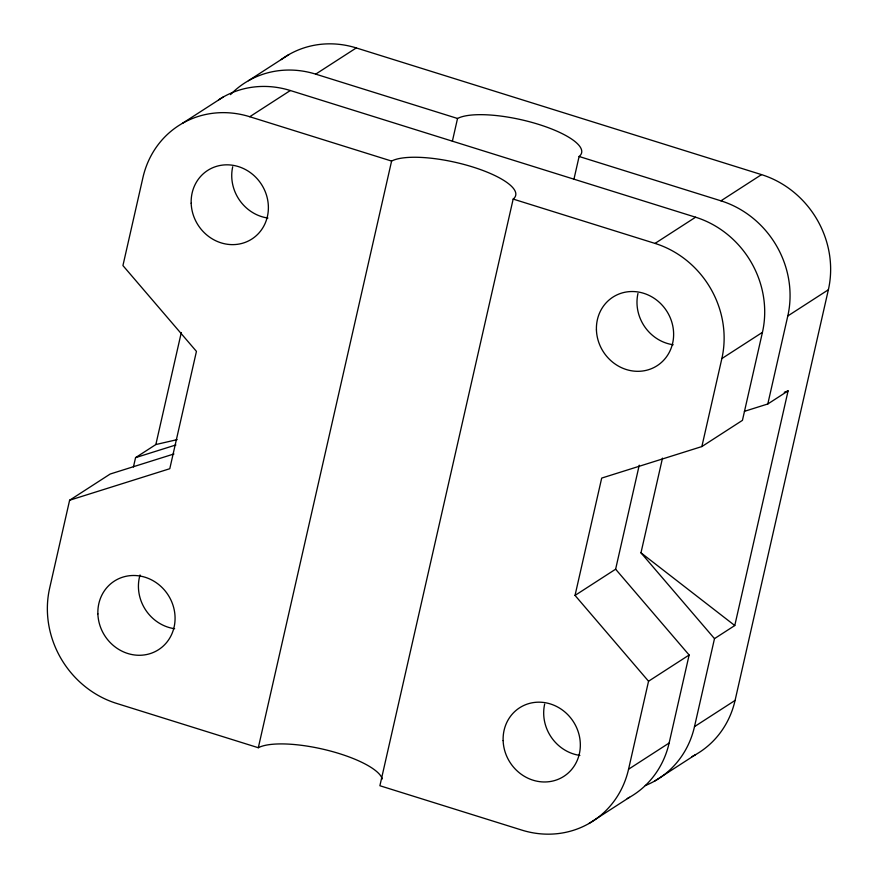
<?xml version="1.0" encoding="UTF-8"?>
<svg xmlns="http://www.w3.org/2000/svg" width="878" height="878" viewBox="0 0 878 878"><rect width="100%" height="100%" fill="white"/><g stroke="black" fill="none" stroke-linecap="round" stroke-linejoin="round"><path stroke-width="1.32" d="M173.943 453.97L110.2 474.021L69.614 500.24L49.629 588.238A94.165 86.911 57.1 0 0 116.478 703.377L258.308 747.727A65.993 18.855 12.8 0 1 327.494 750.273A65.993 18.855 12.8 0 1 382.27 778.962M133.434 466.975L135.563 457.647L155.845 444.542L177.147 439.637M155.845 444.542L181.296 332.542M258.308 747.727L391.599 161.069A65.993 18.855 12.8 0 1 472.671 166.963A65.993 18.855 12.8 0 1 513.169 199.076L655.01 243.415A94.165 86.911 57.1 0 1 721.859 358.564L701.862 446.562L601.693 478.082L575.035 595.416L648.546 681.229L628.56 769.227A94.165 86.911 57.1 0 1 521.719 830.072L379.889 785.733L513.169 199.076M452.379 141.193L457.537 118.475A65.993 18.855 12.8 0 1 538.609 124.38A65.993 18.855 12.8 0 1 579.107 156.482L720.948 200.832A94.165 86.911 57.1 0 1 787.796 315.97L767.8 403.979L744.39 411.343M573.949 179.2L579.107 156.482M575.035 595.416L615.621 569.196L639.239 465.208M645.286 785.58A94.165 86.911 57.1 0 0 694.498 726.633L714.494 638.635L640.973 552.822L662.484 458.151M627.232 798.563A94.165 86.911 57.1 0 0 669.135 743.018L689.131 655.01L615.621 569.196M218.534 99.883A94.165 86.911 57.1 0 1 290.333 90.522L695.585 217.206A94.165 86.911 57.1 0 1 762.433 332.356L742.437 420.353L701.862 446.562M714.494 638.635L734.776 625.531L788.093 390.864L784.252 392.29M691.985 756.584A94.165 86.911 57.1 0 0 735.073 700.424L828.371 289.762A94.165 86.911 57.1 0 0 761.522 174.623L356.281 47.928A94.165 86.911 57.1 0 0 281.169 59.605M182.492 123.304L223.078 97.096M248.441 80.71L289.016 54.502M69.614 500.24L169.783 468.72L196.442 351.387L122.931 265.573L142.927 177.576A94.165 86.911 57.1 0 1 249.758 116.73L290.333 90.522M230.497 94.626A94.165 86.911 57.1 0 1 315.696 74.136L356.281 47.928M655.01 243.415L695.585 217.206M720.948 200.832L761.522 174.623M721.859 358.564L762.433 332.356M787.796 315.97L828.371 289.762M767.8 403.979L788.093 390.864M648.546 681.229L689.131 655.01M628.56 769.227L669.135 743.018M694.498 726.633L735.073 700.424M588.984 823.498L629.559 797.29M654.922 780.904L695.508 754.696M135.563 457.647L175.885 444.959M315.696 74.136L457.537 118.475M249.758 116.73L391.599 161.069M640.973 552.822L734.776 625.531M267.933 218.051A40.805 37.666 57.1 0 1 232.714 166.754M673.185 344.747A40.805 37.666 57.1 0 1 637.966 293.439M579.886 755.409A40.805 37.666 57.1 0 1 544.667 704.101M174.634 628.714A40.805 37.666 57.1 0 1 140.052 574.947M191.174 203.235A40.805 37.666 57.1 0 0 250.252 240.012A40.805 37.666 57.1 0 0 247.87 170.936A40.805 37.666 57.1 0 0 191.174 203.235M97.875 613.887A40.805 37.666 57.1 0 0 156.942 650.664A40.805 37.666 57.1 0 0 154.572 581.598A40.805 37.666 57.1 0 0 97.875 613.887M503.127 740.582A40.805 37.666 57.1 0 0 562.194 777.359A40.805 37.666 57.1 0 0 559.824 708.283A40.805 37.666 57.1 0 0 503.127 740.582M596.425 329.919A40.805 37.666 57.1 0 0 655.504 366.697A40.805 37.666 57.1 0 0 653.122 297.631A40.805 37.666 57.1 0 0 596.425 329.919"/></g></svg>
